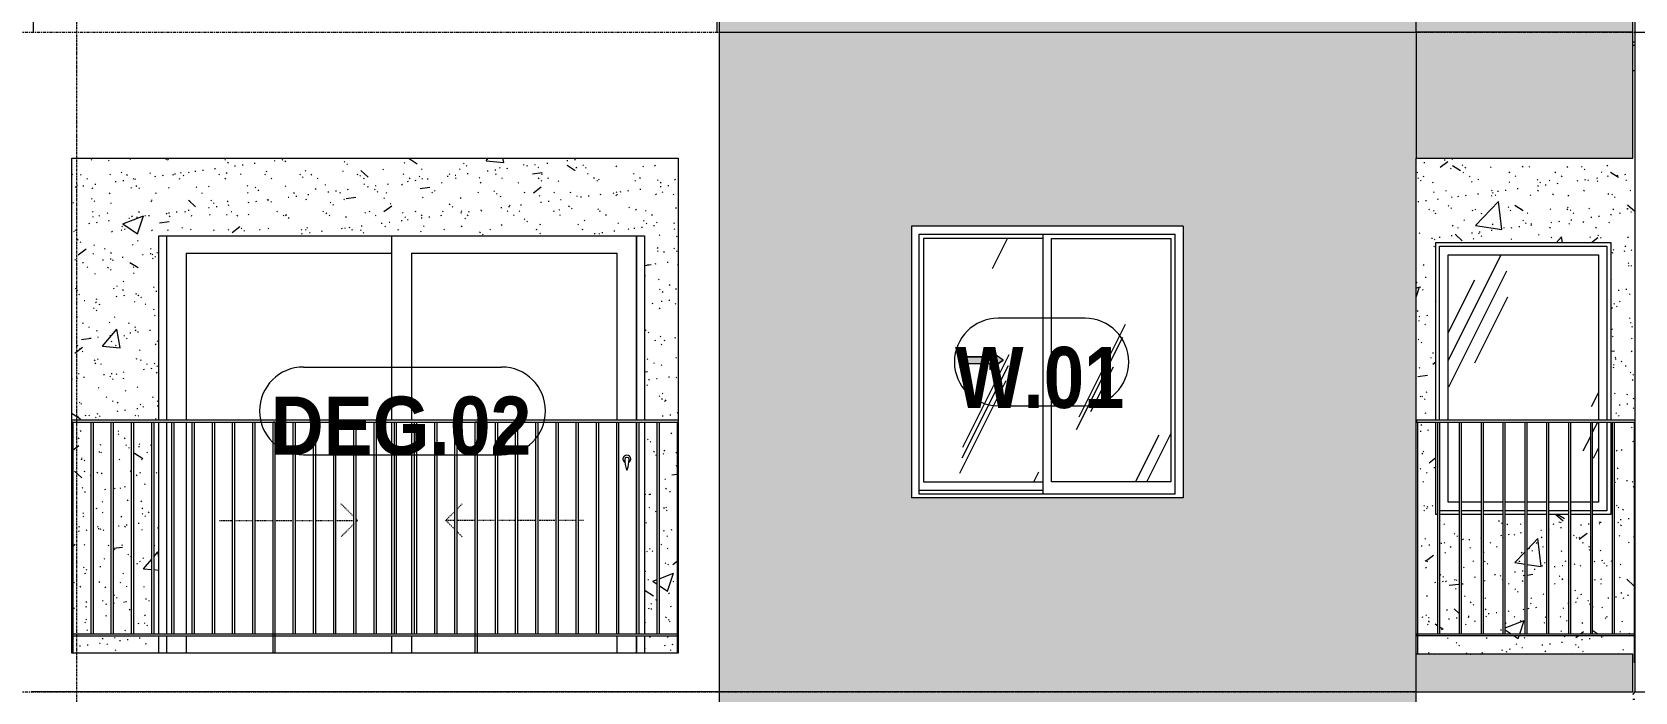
# Model space of a CAD drawing. Header units: millimetres. Extents: x 3451 to 201731, y -8641 to 35300.
# Drawn here: x 61507 to 69762, y 9000 to 12400 of the extents above; entities that cross this region are included whole.
import ezdxf

# ---------------------------------------------------------------- set-up
doc = ezdxf.new("R2010")
doc.units = ezdxf.units.MM
for name, pattern in [('1 NÉT CALL OUT', [6, 3, -3]), ('Centre', [31.75, 6.35, -4.7625, 15.875, -4.7625]), ('Dash', [6, 3, -3]), ('Grid Line', [22.225, 12.7, -3.175, 3.175, -3.175])]:
    doc.linetypes.add(name, pattern=pattern)
for name, color, linetype, lineweight in [('0-1', 7, 'Continuous', 5), ('A-DETL-GENF', 92, 'Continuous', 9), ('A-DETL-GENF-2', 92, '1 NÉT CALL OUT', 9), ('A-DOOR', 31, 'Continuous', 9), ('A-DOOR-FRAM', 31, 'Continuous', 9), ('A-DOOR-HDLN', 31, 'Dash', 18), ('A-DOOR-IDEN', 31, 'Continuous', 9), ('A-FLOR', 192, 'Continuous', 9), ('A-FLOR-HRAL', 11, 'Continuous', 9), ('A-FLOR-HRAL-1', 253, 'Continuous', 9), ('A-FLOR-LEVL-2', 51, 'Centre', 9), ('A-GLAZ', 151, 'Continuous', 9), ('A-GLAZ-1', 7, 'Continuous', 9), ('A-GLAZ-3', 7, '1 NÉT CALL OUT', 9), ('A-GLAZ-IDEN', 152, 'Continuous', 9), ('A-WALL', 113, 'Continuous', 9), ('A-WALL-PATT-2', 9, 'Continuous', 9), ('A-WALL-PATT-4', 111, 'Continuous', 9), ('I-WALL', 2, 'Continuous', 9), ('I-WALL-1', 7, 'Continuous', 9), ('S-GRID-1', 1, 'Grid Line', 9)]:
    doc.layers.add(name, color=color, linetype=linetype, lineweight=lineweight)
doc.styles.add('Arial_B_1', font='arialbd.ttf', dxfattribs={"width": 0.9, "height": 300})
doc.styles.add('Arial_B_2', font='arialbd.ttf', dxfattribs={"width": 0.85, "height": 315})
pattern_1 = [(50, (49422.4, 14125), (1093.104, -95.634), [114.3, -1257.3]), (355, (49422.4, 14125), (-211.46, 1146.34), [91.44, -1005.84]), (100.451, (49513.5, 14117), (881.656, 1050.7), [97.14, -1068.54]), (46.184, (49422.4, 14429.8), (1626.475, -252.26), [171.45, -1885.95]), (96.636, (49558, 14408.8), (1424.42, 1484.57), [145.71, -1602.81]), (351.184, (49422.4, 14429.8), (1424.43, 1484.55), [137.16, -1508.76]), (21, (49574.8, 14353.6), (909.686, -613.59), [114.3, -1257.3]), (326, (49574.8, 14353.6), (370.81, 1105.13), [91.44, -1005.84]), (71.451, (49650.6, 14302.5), (1280.503, 491.53), [97.14, -1068.54]), (37.5, (49422.43, 14125), (18.531, 507.33), [50.292, -943.356, 50.292, -970.788, -1009.65]), (37.5, (49422.43, 14125), (18.531, 507.33), [-2014.728, 50.292, -959.358]), (7.5, (49422.43, 14125), (400.918, 601.084), [50.292, -531.876, 50.292, -920.496, -384.81]), (7.5, (49422.43, 14125), (400.918, 601.084), [-1552.956, 50.292, -334.518]), (327.5, (49082.58, 14125), (813.545, -34.374), [50.292, -330.708, 50.292, -1138.428, -1577.34]), (327.5, (49082.58, 14125), (813.545, -34.374), [-1569.72, 50.292, -1527.048]), (317.5, (48930.2, 14125), (888.775, 152.56), [50.292, -445.008, 50.292, -739.14, -1120.14]), (317.5, (48930.2, 14125), (888.775, 152.56), [-1284.73, 50.29, -1069.85])]
pattern_2 = [(37.5, (49422.43, 14125), (-4.7995, 146.8239), [5.029, -110.795, 5.029, -124.511, -123.825]), (37.5, (49422.43, 14125), (-4.7995, 146.8239), [-245.364, 5.029, -118.796]), (7.5, (49422.43, 14125), (134.8574, 215.0472), [5.029, -57.455, 5.029, -99.365, -40.005]), (7.5, (49422.43, 14125), (134.8574, 215.0472), [-166.878, 5.029, -34.976]), (327.5, (49328.7, 14125), (237.29776, 0.4316), [5.029, -33.071, 5.029, -132.131, -179.07]), (327.5, (49328.7, 14125), (237.29776, 0.4316), [-175.26, 5.029, -174.041]), (317.5, (49328.7, 14125), (229.067, 66.8792), [5.029, -14.021, 5.029, -84.887, -102.87]), (317.5, (49328.7, 14125), (229.067, 66.8792), [-108.966, 5.029, -97.841])]
pattern_3 = [(63.435, (51212.7, 14229.33), (-0.001, 1524), [532.46, -2875.3]), (63.435, (49688.7, 14229.33), (-0.001, 1524), [532.46, -2875.3]), (63.435, (51942.24, 14523.8), (-0.001, 1524), [532.46, -2875.3]), (63.435, (50418.24, 14523.8), (-0.001, 1524), [532.46, -2875.3]), (63.435, (51831.8, 14419.83), (-0.001, 1524), [532.46, -2875.3]), (63.435, (50307.8, 14419.83), (-0.001, 1524), [532.46, -2875.3]), (63.435, (51719.26, 15015.1), (-0.001, 1524), [258.8, -3148.97]), (63.435, (50195.26, 15015.1), (-0.001, 1524), [258.8, -3148.97]), (63.435, (51645.65, 14922.95), (-0.001, 1524), [532.46, -2875.3]), (63.435, (50121.65, 14922.95), (-0.001, 1524), [532.46, -2875.3]), (63.435, (51658.64, 14989.1), (-0.001, 1524), [532.46, -2875.3]), (63.435, (50134.64, 14989.1), (-0.001, 1524), [532.46, -2875.3]), (63.435, (51043.8, 14698.94), (-0.001, 1524), [532.46, -2875.3]), (63.435, (49519.8, 14698.94), (-0.001, 1524), [532.46, -2875.3]), (63.435, (51056.8, 14776.9), (-0.001, 1524), [532.46, -2875.3]), (63.435, (49532.8, 14776.9), (-0.001, 1524), [532.46, -2875.3]), (63.435, (51060.3, 14833.1), (-0.001, 1524), [532.46, -2875.3]), (63.435, (49536.3, 14833.1), (-0.001, 1524), [532.46, -2875.3])]

# ---------------------------------------------------------------- blocks, each defined once
blk = doc.blocks.new('NCV_TKTC_TANG 3 - 4_rvt-1-TKCS_MẶT CẮT C')
at = {"layer": 'A-WALL-PATT-2'}
h = blk.add_hatch(dxfattribs=at)
h.set_pattern_fill('FP_4', color=256, style=0, pattern_type=2)
h.set_pattern_definition(pattern_1)
h.paths.add_polyline_path([(69761.9, 12350), (69761.9, 12550), (69759, 12550), (69759, 12690), (68644, 12690), (68644, 12594), (69751.9, 12594), (69751.9, 12350)])
h.paths.add_polyline_path([(69431.5, 12700), (69534, 12700), (69534, 13315), (69431.5, 13315), (69431.5, 12700.1)])
h.paths.add_polyline_path([(69084, 12700), (69084, 13315), (68981.5, 13315), (68981.5, 12700), (69024.5, 12700)])
h.paths.add_polyline_path([(69421.5, 12700), (69421.5, 13315), (69319, 13315), (69319, 12700)])
h.paths.add_polyline_path([(68971.5, 12700), (68971.5, 13315), (68869, 13315), (68869, 12700)])
h.paths.add_polyline_path([(69309, 12700), (69309, 13315), (69206.5, 13315), (69206.5, 12700)])
h.paths.add_polyline_path([(69758, 12700), (69759, 12700), (69759, 13790), (69656.5, 13790), (69656.5, 12700)])
h.paths.add_polyline_path([(69544, 12700), (69646.5, 12700), (69646.5, 13790), (69637, 13790), (69637, 13315), (69544, 13315), (69544, 12945.8)])
h.paths.add_polyline_path([(69196.5, 12700), (69196.5, 13315), (69094, 13315), (69094, 12700)])
h.paths.add_polyline_path([(68859, 12700), (68859, 13315), (68756.5, 13315), (68756.5, 12700)])
h.paths.add_polyline_path([(68746.5, 12700), (68746.5, 13315), (68737, 13315), (68737, 13790), (68644, 13790), (68644, 12700)])
h.paths.add_polyline_path([(68634.9, 13790), (68639, 13790), (68639, 13800), (68737, 13800), (68737, 14715), (69637, 14715), (69637, 13800), (69761.9, 13800), (69761.9, 15600), (69751.9, 15600), (69751.9, 15150), (68634.9, 15150), (68634.9, 14800)])
h = blk.add_hatch(dxfattribs=at)
h.set_pattern_fill('FP_5', color=256, style=0, pattern_type=2)
h.set_pattern_definition(pattern_2)
h.paths.add_polyline_path([(69761.9, 12350), (69761.9, 12550), (69759, 12550), (69759, 12690), (68644, 12690), (68644, 12594), (69751.9, 12594), (69751.9, 12350)])
h.paths.add_polyline_path([(69431.5, 12700), (69534, 12700), (69534, 13315), (69431.5, 13315), (69431.5, 12700.1)])
h.paths.add_polyline_path([(69084, 12700), (69084, 13315), (68981.5, 13315), (68981.5, 12700), (69024.5, 12700)])
h.paths.add_polyline_path([(69421.5, 12700), (69421.5, 13315), (69319, 13315), (69319, 12700)])
h.paths.add_polyline_path([(68971.5, 12700), (68971.5, 13315), (68869, 13315), (68869, 12700)])
h.paths.add_polyline_path([(69309, 12700), (69309, 13315), (69206.5, 13315), (69206.5, 12700)])
h.paths.add_polyline_path([(69758, 12700), (69759, 12700), (69759, 13790), (69656.5, 13790), (69656.5, 12700)])
h.paths.add_polyline_path([(69544, 12700), (69646.5, 12700), (69646.5, 13790), (69637, 13790), (69637, 13315), (69544, 13315), (69544, 12945.8)])
h.paths.add_polyline_path([(69196.5, 12700), (69196.5, 13315), (69094, 13315), (69094, 12700)])
h.paths.add_polyline_path([(68859, 12700), (68859, 13315), (68756.5, 13315), (68756.5, 12700)])
h.paths.add_polyline_path([(68746.5, 12700), (68746.5, 13315), (68737, 13315), (68737, 13790), (68644, 13790), (68644, 12700)])
h.paths.add_polyline_path([(68634.9, 13790), (68639, 13790), (68639, 13800), (68737, 13800), (68737, 14715), (69637, 14715), (69637, 13800), (69761.9, 13800), (69761.9, 15600), (69751.9, 15600), (69751.9, 15150), (68634.9, 15150), (68634.9, 14800)])
at = {"layer": 'I-WALL-1'}
blk.add_line((69751.9, 12350), (69761.9, 12350), dxfattribs=at)
blk = doc.blocks.new('M_Fixed - 900 x 1400-V196-TKCS_MẶT CẮT C')
at = {"layer": 'A-GLAZ'}
h = blk.add_hatch(dxfattribs=at)
h.set_pattern_fill('FP_18', color=256, style=0, pattern_type=2)
h.set_pattern_definition([(63.435, (49613, 14220.2), (-766.75, 2300.24), [952.5, -571.5, 952.5, -571.5, -1211.71]), (63.435, (49613, 14220.2), (-766.75, 2300.24), [-3048, 381, -830.7]), (63.435, (49565.3, 14267.9), (-766.75, 2300.24), [762, -952.5, 571.5, -571.5, -1402.21]), (63.435, (49565.3, 14267.9), (-766.75, 2300.24), [-2857.5, 666.75, -735.46]), (63.435, (49565.3, 14410.8), (-766.75, 2300.24), [571.5, -1143, 381, -571.5, -1592.71]), (63.435, (49565.3, 14410.8), (-766.75, 2300.24), [-2667, 857.25, -735.46]), (63.435, (49708.2, 14267.9), (-766.75, 2300.24), [571.5, -1143, 476.25, -2068.96]), (63.435, (49851, 14410.8), (-766.75, 2300.24), [285.75, -1428.75, 190.5, -2354.71]), (63.435, (49613, 14648.9), (-766.75, 2300.24), [190.5, -1428.75, 190.5, -762, -1687.96]), (63.435, (49613, 14648.9), (-766.75, 2300.24), [-2571.75, 476.25, -1211.7]), (63.435, (50470.2, 14506), (-766.75, 2300.24), [952.5, -1428.75, 1143, -754.51]), (63.435, (50470.2, 14363.1), (-766.75, 2300.24), [1333.5, -952.5, 1428.75, -564.01]), (63.435, (50565.4, 14410.8), (-766.75, 2300.24), [1524, -762, 1143, -830.71]), (63.435, (50708.3, 14553.6), (-766.75, 2300.24), [952.5, -1333.5, 762, -1211.71]), (63.435, (50565.4, 14839.4), (-766.75, 2300.24), [476.25, -1905, 571.5, -1306.96]), (63.435, (50851.2, 14696.5), (-766.75, 2300.24), [381, -1905, 381, -1592.71])])
h.paths.add_polyline_path([(69024.5, 9978), (69084, 9978), (69084, 10390), (68981.5, 10390), (68981.5, 9978)])
h.paths.add_polyline_path([(68869, 9978), (68971.5, 9978), (68971.5, 10390), (68869, 10390), (68869, 10047)])
h.paths.add_polyline_path([(68800, 9978), (68859, 9978), (68859, 10390), (68800, 10390)])
h.paths.add_polyline_path([(69574, 9978), (69574, 10390), (69544, 10390), (69544, 9978)])
h.paths.add_polyline_path([(69534, 9978), (69534, 10390), (69431.5, 10390), (69431.5, 9978)])
h.paths.add_polyline_path([(69094, 9978), (69196.5, 9978), (69196.5, 10390), (69094, 10390)])
h.paths.add_polyline_path([(69421.5, 9978), (69421.5, 10390), (69319, 10390), (69319, 9978)])
h.paths.add_polyline_path([(69206.5, 9978), (69309, 9978), (69309, 10390), (69206.5, 10390), (69206.5, 10345.5)])
h.paths.add_polyline_path([(68800, 10400), (69574, 10400), (69574, 11252), (68800, 11252), (68800, 10547.8)])
at = {"layer": 'A-GLAZ-1'}
for p, q in [((68756, 11296), (69618, 11296)), ((68756, 10400), (68756, 11296)), ((68800, 11252), (69574, 11252)), ((68800, 10400), (68800, 11252)), ((69574, 11252), (69574, 10400)), ((69618, 11296), (69618, 10400)), ((68800, 9978), (68800, 10390)), ((69574, 10390), (69574, 9978)), ((69618, 10390), (69618, 9934)), ((68859, 9934), (68756.5, 9934)), ((68859, 9978), (68800, 9978)), ((68971.5, 9978), (68869, 9978)), ((68971.5, 9934), (68869, 9934)), ((69084, 9978), (68981.5, 9978)), ((69084, 9934), (68981.5, 9934)), ((69196.5, 9978), (69094, 9978)), ((69196.5, 9934), (69094, 9934)), ((69309, 9978), (69206.5, 9978)), ((69309, 9934), (69206.5, 9934)), ((69421.5, 9978), (69319, 9978)), ((69421.5, 9934), (69319, 9934)), ((69534, 9978), (69431.5, 9978)), ((69534, 9934), (69431.5, 9934)), ((69574, 9978), (69544, 9978)), ((69618, 9934), (69544, 9934))]:
    blk.add_line(p, q, dxfattribs=at)
blk = doc.blocks.new('Railing - 10mm-901206-TKCS_MẶT CẮT C')
at = {"layer": 'A-FLOR-HRAL-1'}
for p, q in [((68746.5, 5900), (68746.5, 6990)), ((68756.5, 5900), (68756.5, 6990))]:
    blk.add_line(p, q, dxfattribs=at)
blk = doc.blocks.new('Railing - 50 x 10mm-901205-TKCS_MẶT CẮT C')
at = {"layer": 'A-FLOR-HRAL-1'}
for p in [(68634.9, 6990), (68644, 5794)]:
    blk.add_line(p, (68644, 6990), dxfattribs=at)
blk = doc.blocks.new('Railing - 50 x 10mm-V11-TKCS_MẶT CẮT C')
at = {"layer": 'A-FLOR-HRAL-1'}
for p, q in [((69759, 6990), (69761.9, 6990)), ((69759, 5750), (69759, 6990)), ((69761.9, 5750), (69759, 5750))]:
    blk.add_line(p, q, dxfattribs=at)
blk = doc.blocks.new('Railing - Railing-V155-TKCS_MẶT CẮT C')
at = {"layer": 'A-FLOR-HRAL-1'}
for p, q in [((68639, 12690), (68639, 12700)), ((68639, 12700), (69761.9, 12700)), ((69761.9, 12690), (68639, 12690))]:
    blk.add_line(p, q, dxfattribs=at)
for name, p in [('Railing - 50 x 10mm-901205-TKCS_MẶT CẮT C', (0, 6800)), ('Railing - 10mm-901206-TKCS_MẶT CẮT C', (0, 6800)), ('Railing - 10mm-901206-TKCS_MẶT CẮT C', (112.5, 6800)), ('Railing - 10mm-901206-TKCS_MẶT CẮT C', (225, 6800)), ('Railing - 10mm-901206-TKCS_MẶT CẮT C', (337.5, 6800)), ('Railing - 10mm-901206-TKCS_MẶT CẮT C', (450, 6800)), ('Railing - 10mm-901206-TKCS_MẶT CẮT C', (562.5, 6800)), ('Railing - 10mm-901206-TKCS_MẶT CẮT C', (675, 6800)), ('Railing - 10mm-901206-TKCS_MẶT CẮT C', (787.5, 6800)), ('Railing - 10mm-901206-TKCS_MẶT CẮT C', (900, 6800)), ('Railing - 50 x 10mm-V11-TKCS_MẶT CẮT C', (0, 6800))]:
    blk.add_blockref(name, p)
blk = doc.blocks.new('Top Rail Type - Top Rail_Internal_-883274-TKCS_MẶT CẮT C')
at = {"layer": 'A-FLOR-HRAL-1'}
for p, q in [((68639, 6990), (68639, 7000)), ((69761.9, 7000), (68639, 7000)), ((68639, 6990), (69761.9, 6990))]:
    blk.add_line(p, q, dxfattribs=at)
blk = doc.blocks.new('NCV_TKTC_TANG 3 - 4_rvt-2-TKCS_MẶT CẮT C')
at = {"layer": 'A-WALL-PATT-2'}
h = blk.add_hatch(dxfattribs=at)
h.set_pattern_fill('FP_4', color=256, style=0, pattern_type=2)
h.set_pattern_definition(pattern_1)
h.paths.add_polyline_path([(69761.9, 8950), (69761.9, 9150), (69759, 9150), (69759, 9290), (68644, 9290), (68644, 9194), (69751.9, 9194), (69751.9, 8950)])
h.paths.add_polyline_path([(69421.5, 9300), (69421.5, 9915), (69319, 9915), (69319, 9300)])
h.paths.add_polyline_path([(69431.5, 9300), (69534, 9300), (69534, 9915), (69431.5, 9915), (69431.5, 9300.1)])
h.paths.add_polyline_path([(69084, 9300), (69084, 9915), (68981.5, 9915), (68981.5, 9300), (69024.5, 9300)])
h.paths.add_polyline_path([(69309, 9300), (69309, 9915), (69206.5, 9915), (69206.5, 9300)])
h.paths.add_polyline_path([(68644, 9300), (68746.5, 9300), (68746.5, 9915), (68737, 9915), (68737, 10390), (68644, 10390), (68644, 9731.9)])
h.paths.add_polyline_path([(68756.5, 9300), (68859, 9300), (68859, 9915), (68756.5, 9915), (68756.5, 9897.7)])
h.paths.add_polyline_path([(69759, 9300), (69759, 10390), (69656.5, 10390), (69656.5, 9300), (69758, 9300)])
h.paths.add_polyline_path([(68971.5, 9300), (68971.5, 9915), (68869, 9915), (68869, 9300)])
h.paths.add_polyline_path([(69646.5, 9300), (69646.5, 10390), (69637, 10390), (69637, 9915), (69544, 9915), (69544, 9300)])
h.paths.add_polyline_path([(69196.5, 9300), (69196.5, 9915), (69094, 9915), (69094, 9300)])
h.paths.add_polyline_path([(68639, 10390), (68639, 10400), (68737, 10400), (68737, 11315), (69637, 11315), (69637, 10400), (69761.9, 10400), (69761.9, 12200), (69751.9, 12200), (69751.9, 11750), (68634.9, 11750), (68634.9, 10390)])
h = blk.add_hatch(dxfattribs=at)
h.set_pattern_fill('FP_5', color=256, style=0, pattern_type=2)
h.set_pattern_definition(pattern_2)
h.paths.add_polyline_path([(69761.9, 8950), (69761.9, 9150), (69759, 9150), (69759, 9290), (68644, 9290), (68644, 9194), (69751.9, 9194), (69751.9, 8950)])
h.paths.add_polyline_path([(69421.5, 9300), (69421.5, 9915), (69319, 9915), (69319, 9300)])
h.paths.add_polyline_path([(69431.5, 9300), (69534, 9300), (69534, 9915), (69431.5, 9915), (69431.5, 9300.1)])
h.paths.add_polyline_path([(69084, 9300), (69084, 9915), (68981.5, 9915), (68981.5, 9300), (69024.5, 9300)])
h.paths.add_polyline_path([(69309, 9300), (69309, 9915), (69206.5, 9915), (69206.5, 9300)])
h.paths.add_polyline_path([(68644, 9300), (68746.5, 9300), (68746.5, 9915), (68737, 9915), (68737, 10390), (68644, 10390), (68644, 9731.9)])
h.paths.add_polyline_path([(68756.5, 9300), (68859, 9300), (68859, 9915), (68756.5, 9915), (68756.5, 9897.7)])
h.paths.add_polyline_path([(69759, 9300), (69759, 10390), (69656.5, 10390), (69656.5, 9300), (69758, 9300)])
h.paths.add_polyline_path([(68971.5, 9300), (68971.5, 9915), (68869, 9915), (68869, 9300)])
h.paths.add_polyline_path([(69646.5, 9300), (69646.5, 10390), (69637, 10390), (69637, 9915), (69544, 9915), (69544, 9300)])
h.paths.add_polyline_path([(69196.5, 9300), (69196.5, 9915), (69094, 9915), (69094, 9300)])
h.paths.add_polyline_path([(68639, 10390), (68639, 10400), (68737, 10400), (68737, 11315), (69637, 11315), (69637, 10400), (69761.9, 10400), (69761.9, 12200), (69751.9, 12200), (69751.9, 11750), (68634.9, 11750), (68634.9, 10390)])
h = blk.add_hatch(dxfattribs=at)
h.set_pattern_fill('FP_4', color=256, style=0, pattern_type=2)
h.set_pattern_definition(pattern_1)
h.paths.add_polyline_path([(61741.2, 9200), (62160.3, 9200), (62160.3, 9290), (61716.9, 9290), (61716.9, 9200)])
h.paths.add_polyline_path([(64660.3, 9200), (64830.3, 9200), (64830.3, 9290), (64660.3, 9290)])
h.paths.add_polyline_path([(61950.6, 9300), (62019.3, 9300), (62019.3, 10390), (61925.2, 10390), (61925.2, 9300)])
h.paths.add_polyline_path([(62029.3, 9300), (62123.4, 9300), (62123.4, 10390), (62029.3, 10390), (62029.3, 9348.8)])
h.paths.add_polyline_path([(61716.9, 9300), (61811, 9300), (61811, 10390), (61716.9, 10390), (61716.9, 9348.8)])
h.paths.add_polyline_path([(61915.2, 9300), (61915.2, 10390), (61821, 10390), (61821, 9300)])
h.paths.add_polyline_path([(64830.3, 9300), (64830.3, 10390), (64736.2, 10390), (64736.2, 9300), (64817.7, 9300)])
h.paths.add_polyline_path([(62160.3, 9300), (62160.3, 10390), (62133.4, 10390), (62133.4, 9300)])
h.paths.add_polyline_path([(64726.2, 9300), (64726.2, 10390), (64660.3, 10390), (64660.3, 9300)])
h.paths.add_polyline_path([(64835.3, 10400), (64835.3, 11750), (61711.9, 11750), (61711.9, 10400), (62160.3, 10400), (62160.3, 11350), (64660.3, 11350), (64660.3, 10400), (64733.3, 10400)])
h = blk.add_hatch(dxfattribs=at)
h.set_pattern_fill('FP_5', color=256, style=0, pattern_type=2)
h.set_pattern_definition(pattern_2)
h.paths.add_polyline_path([(61741.2, 9200), (62160.3, 9200), (62160.3, 9290), (61716.9, 9290), (61716.9, 9200)])
h.paths.add_polyline_path([(64660.3, 9200), (64830.3, 9200), (64830.3, 9290), (64660.3, 9290)])
h.paths.add_polyline_path([(61950.6, 9300), (62019.3, 9300), (62019.3, 10390), (61925.2, 10390), (61925.2, 9300)])
h.paths.add_polyline_path([(62029.3, 9300), (62123.4, 9300), (62123.4, 10390), (62029.3, 10390), (62029.3, 9348.8)])
h.paths.add_polyline_path([(61716.9, 9300), (61811, 9300), (61811, 10390), (61716.9, 10390), (61716.9, 9348.8)])
h.paths.add_polyline_path([(61915.2, 9300), (61915.2, 10390), (61821, 10390), (61821, 9300)])
h.paths.add_polyline_path([(64830.3, 9300), (64830.3, 10390), (64736.2, 10390), (64736.2, 9300), (64817.7, 9300)])
h.paths.add_polyline_path([(62160.3, 9300), (62160.3, 10390), (62133.4, 10390), (62133.4, 9300)])
h.paths.add_polyline_path([(64726.2, 9300), (64726.2, 10390), (64660.3, 10390), (64660.3, 9300)])
h.paths.add_polyline_path([(64835.3, 10400), (64835.3, 11750), (61711.9, 11750), (61711.9, 10400), (62160.3, 10400), (62160.3, 11350), (64660.3, 11350), (64660.3, 10400), (64733.3, 10400)])
at = {"layer": 'I-WALL-1'}
for p, q in [((69761.9, 12200), (69751.9, 12200)), ((62160.3, 10400), (62160.3, 11350)), ((62160.3, 11350), (64660.3, 11350)), ((64660.3, 11350), (64660.3, 10400)), ((68737, 10400), (68737, 11315)), ((68737, 11315), (69637, 11315)), ((69637, 11315), (69637, 10400)), ((62160.3, 9300), (62160.3, 10390)), ((64660.3, 10390), (64660.3, 9300)), ((68737, 9915), (68737, 10390)), ((69637, 10390), (69637, 9915)), ((68746.5, 9915), (68737, 9915)), ((68859, 9915), (68756.5, 9915)), ((68971.5, 9915), (68869, 9915)), ((69084, 9915), (68981.5, 9915)), ((69196.5, 9915), (69094, 9915)), ((69309, 9915), (69206.5, 9915)), ((69421.5, 9915), (69319, 9915)), ((69534, 9915), (69431.5, 9915)), ((69637, 9915), (69544, 9915)), ((62160.3, 9200), (62160.3, 9290)), ((64660.3, 9290), (64660.3, 9200))]:
    blk.add_line(p, q, dxfattribs=at)
at = {"layer": 'A-FLOR-HRAL'}
for name, p in [('Railing - Railing-V155-TKCS_MẶT CẮT C', (0, -3400)), ('Top Rail Type - Top Rail_Internal_-883274-TKCS_MẶT CẮT C', (0, 3400))]:
    blk.add_blockref(name, p, dxfattribs=at)
at = {"layer": 'A-GLAZ'}
blk.add_blockref('M_Fixed - 900 x 1400-V196-TKCS_MẶT CẮT C', (0, 0), dxfattribs=at)
blk = doc.blocks.new('1_FAMILY RVT - W01-WxH 1400x1400xmm-V4-TKCS_MẶT CẮT C')
at = {"layer": 'A-DETL-GENF-2'}
blk.add_hatch(color=256, dxfattribs=at).paths.add_polyline_path([(66439.8, 10662.1), (66507.5, 10709.5), (66439.8, 10757), (66439.8, 10726.5), (66304.3, 10726.5), (66304.3, 10692.6), (66439.8, 10692.6)])
at = {"layer": 'A-GLAZ'}
h = blk.add_hatch(dxfattribs=at)
h.set_pattern_fill('FP_2', color=256, style=0, pattern_type=2)
h.set_pattern_definition(pattern_3)
h.paths.add_polyline_path([(66713.1, 10082.6), (66713.1, 11336.5), (66098.8, 11336.5), (66098.8, 10082.6), (66452.2, 10082.6)])
h.paths.add_polyline_path([(66439.8, 10662.1), (66439.8, 10692.6), (66304.3, 10692.6), (66304.3, 10726.5), (66439.8, 10726.5), (66439.8, 10757), (66507.5, 10709.5), (66452.2, 10670.7)])
h = blk.add_hatch(dxfattribs=at)
h.set_pattern_fill('FP_2', color=256, style=0, pattern_type=2)
h.set_pattern_definition(pattern_3)
h.paths.add_polyline_path([(66757.5, 10082.6), (67371.8, 10082.6), (67371.8, 11336.5), (66757.5, 11336.5), (66757.5, 10547.8)])
at = {"layer": 'A-DETL-GENF'}
for p, q in [((66439.8, 10757), (66439.8, 10726.5)), ((66507.5, 10709.5), (66439.8, 10757)), ((66507.5, 10709.5), (66439.8, 10757)), ((66439.8, 10757), (66439.8, 10726.5)), ((66304.3, 10726.5), (66304.3, 10692.6)), ((66304.3, 10726.5), (66439.8, 10726.5)), ((66439.8, 10726.5), (66304.3, 10726.5)), ((66304.3, 10726.5), (66304.3, 10692.6)), ((66304.3, 10692.6), (66439.8, 10692.6)), ((66304.3, 10692.6), (66439.8, 10692.6)), ((66507.5, 10709.5), (66439.8, 10662.1)), ((66439.8, 10662.1), (66507.5, 10709.5)), ((66439.8, 10692.6), (66439.8, 10662.1)), ((66439.8, 10692.6), (66439.8, 10662.1))]:
    blk.add_line(p, q, dxfattribs=at)
at = {"layer": 'A-GLAZ'}
for p, q in [((67435.3, 11400), (66035.3, 11400)), ((66035.3, 11400), (66035.3, 10000)), ((67435.3, 11400), (67435.3, 10000)), ((66076.2, 11359.1), (67394.4, 11359.1)), ((66076.2, 10019), (66076.2, 11359.1)), ((66098.8, 11336.5), (66098.8, 10082.6)), ((66713.1, 11336.5), (66098.8, 11336.5)), ((66713.1, 11359.1), (66713.1, 10019)), ((66757.5, 10082.6), (66757.5, 11336.5)), ((66757.5, 11336.5), (67371.8, 11336.5)), ((67371.8, 11336.5), (67371.8, 10082.6)), ((67394.4, 10019), (67394.4, 11359.1)), ((66098.8, 10082.6), (66713.1, 10082.6)), ((67371.8, 10082.6), (66757.5, 10082.6)), ((67435.3, 10000), (66035.3, 10000)), ((66713.1, 10038.1), (66076.2, 10038.1)), ((66713.1, 10038.1), (66076.2, 10038.1)), ((67394.4, 10019), (66076.2, 10019))]:
    blk.add_line(p, q, dxfattribs=at)
blk = doc.blocks.new('DEG_02-DEG_03 - DEG_02-2500x2400mm-CỬA ĐI 02 CÁNH TRƯỢT-625766-TKCS_MẶT CẮT C')
at = {"layer": 'A-DOOR'}
for p, q in [((55160.3, 10400), (55160.3, 11350)), ((56420.3, 11350), (56420.3, 10400)), ((54100.3, 11260), (54100.3, 10400)), ((54100.3, 11260), (55160.3, 11260)), ((55260.3, 11260), (55260.3, 10400)), ((55260.3, 11260), (56320.3, 11260)), ((56320.3, 10400), (56320.3, 11260)), ((54100.3, 10390), (54100.3, 9300)), ((55160.3, 9300), (55160.3, 10390)), ((55260.3, 10390), (55260.3, 9300)), ((56420.3, 10390), (56420.3, 9300)), ((54100.3, 9290), (54100.3, 9200)), ((55160.3, 9200), (55160.3, 9290)), ((55260.3, 9290), (55260.3, 9200)), ((56320.3, 9200), (56320.3, 9290)), ((56420.3, 9290), (56420.3, 9200))]:
    blk.add_line(p, q, dxfattribs=at)
at = {"layer": 'A-DOOR', "flags": 128}
blk.add_lwpolyline([(56371.8, 10208.7), (56371.8, 10208.7), (56371.8, 10208.7), (56371.8, 10208.7), (56371.8, 10208.7), (56371.8, 10208.7), (56371.8, 10208.7), (56371.7, 10208.7), (56371.7, 10208.7), (56371.7, 10208.7), (56371.7, 10208.7), (56371.6, 10208.7), (56371.6, 10208.7), (56371.6, 10208.7), (56371.5, 10208.7), (56371.5, 10208.7), (56371.5, 10208.7), (56371.4, 10208.7), (56371.4, 10208.7), (56371.4, 10208.7), (56371.3, 10208.7), (56371.3, 10208.7), (56371.2, 10208.7), (56371.2, 10208.7), (56371.1, 10208.7), (56371.1, 10208.7), (56371, 10208.7), (56371, 10208.7), (56370.9, 10208.7), (56370.9, 10208.7), (56370.8, 10208.7), (56370.7, 10208.7), (56370.7, 10208.7), (56370.6, 10208.7), (56370.6, 10208.7), (56370.5, 10208.7), (56370.4, 10208.7), (56370.4, 10208.7), (56370.3, 10208.7), (56370.3, 10208.7), (56370.2, 10208.7), (56370.1, 10208.7), (56370.1, 10208.7), (56370, 10208.7), (56370, 10208.7), (56369.9, 10208.7), (56369.9, 10208.7), (56369.8, 10208.7), (56369.7, 10208.7), (56369.7, 10208.7), (56369.6, 10208.7), (56369.6, 10208.7), (56369.5, 10208.7), (56369.5, 10208.7), (56369.4, 10208.7), (56369.4, 10208.7), (56369.3, 10208.7), (56369.3, 10208.7), (56369.2, 10208.7), (56369.2, 10208.7), (56369.2, 10208.7), (56369.1, 10208.7), (56369.1, 10208.7), (56369.1, 10208.7), (56369, 10208.7), (56369, 10208.7), (56369, 10208.7), (56368.9, 10208.7), (56368.9, 10208.7), (56368.9, 10208.7), (56368.9, 10208.7), (56368.9, 10208.7), (56368.8, 10208.7), (56368.8, 10208.7), (56368.8, 10208.7), (56368.8, 10208.7), (56368.8, 10208.7)], dxfattribs=at)
at = {"layer": 'A-DOOR'}
for centre, radius, start, end in [((56370.3, 10200), 20, 0, 180), ((56370.3, 10200), 20, 180, 240), ((56368.8, 10199.2), 9.45, 90, 180), ((56524.1, 10199.2), 164.8, 180, 199.13397), ((56371.8, 10199.2), 9.45, 0, 90), ((56216.5, 10199.2), 164.8, 340.86603, 0), ((56370.3, 10200), 20, 300, 0), ((56370.7, 10146), 2.34, 199.13397, 261.03098), ((56369.9, 10146), 2.34, 278.96902, 340.86603)]:
    blk.add_arc(centre, radius, start, end, dxfattribs=at)
at = {"layer": 'A-DOOR-FRAM'}
for p, q in [((54000.3, 10400), (54000.3, 11350)), ((56420.3, 10400), (56420.3, 11350)), ((54000.3, 9300), (54000.3, 10390)), ((56420.3, 9300), (56420.3, 10390)), ((54000.3, 9200), (54000.3, 9290)), ((56420.3, 9200), (56420.3, 9290))]:
    blk.add_line(p, q, dxfattribs=at)
at = {"layer": 'A-DOOR-HDLN'}
for p, q in [((54964.5, 9902.8), (54898.2, 9969.1)), ((55437.6, 9884.2), (55485.1, 9931.7)), ((55495.1, 9941.7), (55522.4, 9969.1)), ((54273.1, 9884.2), (54339.8, 9884.2)), ((54349.8, 9884.2), (54443.9, 9884.2)), ((54453.9, 9884.2), (54548.1, 9884.2)), ((54558.1, 9884.2), (54652.2, 9884.2)), ((54662.2, 9884.2), (54756.3, 9884.2)), ((54766.3, 9884.2), (54860.4, 9884.2)), ((54870.4, 9884.2), (54964.5, 9884.2)), ((54964.5, 9865.7), (54898.2, 9799.4)), ((54983.1, 9884.2), (54974.5, 9892.8)), ((54983.1, 9884.2), (54974.5, 9875.7)), ((54974.5, 9884.2), (54983.1, 9884.2)), ((55437.6, 9884.2), (55485.1, 9836.7)), ((55485.1, 9884.2), (55437.6, 9884.2)), ((55589.2, 9884.2), (55495.1, 9884.2)), ((55495.1, 9826.7), (55522.4, 9799.4)), ((55693.3, 9884.2), (55599.2, 9884.2)), ((55797.4, 9884.2), (55703.3, 9884.2)), ((55901.5, 9884.2), (55807.4, 9884.2)), ((56005.6, 9884.2), (55911.5, 9884.2)), ((56109.7, 9884.2), (56015.6, 9884.2)), ((56147.6, 9884.2), (56119.7, 9884.2))]:
    blk.add_line(p, q, dxfattribs=at)
blk = doc.blocks.new('Railing - 10mm-1251313-TKCS_MẶT CẮT C')
at = {"layer": 'A-FLOR-HRAL'}
for p, q in [((61811, 5900), (61811, 6990)), ((61821, 6990), (61821, 5900))]:
    blk.add_line(p, q, dxfattribs=at)
blk = doc.blocks.new('Railing - 50 x 10mm-1251315-TKCS_MẶT CẮT C')
at = {"layer": 'A-FLOR-HRAL'}
for p, q in [((62758.1, 6990), (62748.1, 6990)), ((62748.1, 5800), (62748.1, 6990)), ((62758.1, 6990), (62758.1, 5800))]:
    blk.add_line(p, q, dxfattribs=at)
blk = doc.blocks.new('Railing - 50 x 10mm-1251311-TKCS_MẶT CẮT C')
at = {"layer": 'A-FLOR-HRAL'}
for q in [(61711.9, 6990), (61716.9, 5800)]:
    blk.add_line((61716.9, 6990), q, dxfattribs=at)
blk = doc.blocks.new('Railing - 50 x 10mm-V39-TKCS_MẶT CẮT C')
at = {"layer": 'A-FLOR-HRAL'}
for p in [(64835.3, 6990), (64830.3, 5799.7)]:
    blk.add_line(p, (64830.3, 6990), dxfattribs=at)
blk = doc.blocks.new('Railing - Railing-2750146-TKCS_MẶT CẮT C')
at = {"layer": 'A-FLOR-HRAL'}
for p, q in [((61711.9, 9300), (64835.3, 9300)), ((61711.9, 9290), (64835.3, 9290))]:
    blk.add_line(p, q, dxfattribs=at)
for name, p in [('Railing - 50 x 10mm-1251311-TKCS_MẶT CẮT C', (0, 3400)), ('Railing - 10mm-1251313-TKCS_MẶT CẮT C', (0, 3400)), ('Railing - 10mm-1251313-TKCS_MẶT CẮT C', (104.1, 3400)), ('Railing - 10mm-1251313-TKCS_MẶT CẮT C', (208.2, 3400)), ('Railing - 10mm-1251313-TKCS_MẶT CẮT C', (312.3, 3400)), ('Railing - 10mm-1251313-TKCS_MẶT CẮT C', (416.4, 3400)), ('Railing - 10mm-1251313-TKCS_MẶT CẮT C', (520.6, 3400)), ('Railing - 10mm-1251313-TKCS_MẶT CẮT C', (624.7, 3400)), ('Railing - 10mm-1251313-TKCS_MẶT CẮT C', (728.8, 3400)), ('Railing - 10mm-1251313-TKCS_MẶT CẮT C', (832.9, 3400)), ('Railing - 50 x 10mm-1251315-TKCS_MẶT CẮT C', (0, 3400)), ('Railing - 10mm-1251313-TKCS_MẶT CẮT C', (1041.1, 3400)), ('Railing - 10mm-1251313-TKCS_MẶT CẮT C', (1145.2, 3400)), ('Railing - 10mm-1251313-TKCS_MẶT CẮT C', (1249.3, 3400)), ('Railing - 10mm-1251313-TKCS_MẶT CẮT C', (1353.5, 3400)), ('Railing - 10mm-1251313-TKCS_MẶT CẮT C', (1457.6, 3400)), ('Railing - 10mm-1251313-TKCS_MẶT CẮT C', (1561.7, 3400)), ('Railing - 10mm-1251313-TKCS_MẶT CẮT C', (1665.8, 3400)), ('Railing - 10mm-1251313-TKCS_MẶT CẮT C', (1769.9, 3400)), ('Railing - 10mm-1251313-TKCS_MẶT CẮT C', (1874, 3400)), ('Railing - 50 x 10mm-1251315-TKCS_MẶT CẮT C', (1041.1, 3400)), ('Railing - 10mm-1251313-TKCS_MẶT CẮT C', (2082.2, 3400)), ('Railing - 10mm-1251313-TKCS_MẶT CẮT C', (2186.4, 3400)), ('Railing - 10mm-1251313-TKCS_MẶT CẮT C', (2290.5, 3400)), ('Railing - 10mm-1251313-TKCS_MẶT CẮT C', (2394.6, 3400)), ('Railing - 10mm-1251313-TKCS_MẶT CẮT C', (2498.7, 3400)), ('Railing - 10mm-1251313-TKCS_MẶT CẮT C', (2602.8, 3400)), ('Railing - 10mm-1251313-TKCS_MẶT CẮT C', (2706.9, 3400)), ('Railing - 10mm-1251313-TKCS_MẶT CẮT C', (2811, 3400)), ('Railing - 10mm-1251313-TKCS_MẶT CẮT C', (2915.1, 3400)), ('Railing - 50 x 10mm-V39-TKCS_MẶT CẮT C', (0, 3400))]:
    blk.add_blockref(name, p)
blk = doc.blocks.new('Top Rail Type - Top Rail_Internal_-2750147-TKCS_MẶT CẮT C')
at = {"layer": 'A-FLOR-HRAL'}
for p, q in [((64835.3, 10400), (61711.9, 10400)), ((61711.9, 10390), (64835.3, 10390))]:
    blk.add_line(p, q, dxfattribs=at)
blk = doc.blocks.new('STN_Door Tag - STN_Door Tag-1788670-TKCS_MẶT CẮT C')
at = {"layer": 'A-DOOR-IDEN'}
for p, q in [((34031.7, 10331.8), (35051.8, 10331.8)), ((34031.7, 9879), (35051.8, 9879))]:
    blk.add_line(p, q, dxfattribs=at)
for centre, start, end in [((34031.7, 10105.4), 90, 270), ((35051.8, 10105.4), 270, 90)]:
    blk.add_arc(centre, 226.4, start, end, dxfattribs=at)
blk = doc.blocks.new('SSA-WINDOW TAG - 10-2062020-TKCS_MẶT CẮT C')
at = {"layer": 'A-GLAZ-IDEN'}
for p, q in [((47626.5, 10839.4), (47178.9, 10839.4)), ((47178.9, 10389.4), (47626.5, 10389.4))]:
    blk.add_line(p, q, dxfattribs=at)
for centre, start, end in [((47178.9, 10614.4), 90, 270), ((47626.5, 10614.4), 270, 90)]:
    blk.add_arc(centre, 225, start, end, dxfattribs=at)

msp = doc.modelspace()

# ---------------------------------------------------------------- hatches: boundary and pattern name
at = {"layer": 'A-WALL-PATT-4'}
h = msp.add_hatch(color=256, dxfattribs=at)
h.paths.add_polyline_path([(65045.3, 12400), (68634.9, 12400), (68634.9, 15800), (65045.3, 15800), (65045.3, 12945.8)])
h.paths.add_polyline_path([(66076.2, 13400), (66035.3, 13400), (66035.3, 14800), (67435.3, 14800), (67435.3, 13400), (66452.2, 13400)])
for points in [[(68634.9, 12400), (69751.9, 12400), (69751.9, 12594), (68634.9, 12594)], [(68634.9, 11750), (69751.9, 11750), (69751.9, 12400), (68634.9, 12400)], [(68634.9, 9000), (69751.9, 9000), (69751.9, 9194), (68634.9, 9194)]]:
    msp.add_hatch(color=256, dxfattribs=at).paths.add_polyline_path(points)
h = msp.add_hatch(color=256, dxfattribs=at)
h.paths.add_polyline_path([(65045.3, 9000), (68634.9, 9000), (68634.9, 12400), (65045.3, 12400), (65045.3, 9200)])
h.paths.add_polyline_path([(66035.3, 10000), (66035.3, 11400), (67435.3, 11400), (67435.3, 10000), (66076.2, 10000)])
h = msp.add_hatch(color=256, dxfattribs=at)
h.paths.add_polyline_path([(65045.3, 5700), (68634.9, 5700), (68634.9, 9000), (65045.3, 9000), (65045.3, 5751.7)])
h.paths.add_polyline_path([(67435.3, 6600), (66035.3, 6600), (66035.3, 8000), (67435.3, 8000), (67435.3, 6619)])

# ---------------------------------------------------------------- linework, layer by layer
at = {"layer": 'A-FLOR'}
msp.add_line((69761.9, 12330), (69751.9, 12330), dxfattribs=at)
at = {"layer": 'A-FLOR-LEVL-2'}
for p, q in [((3450.8, 12400), (93442.9, 12400)), ((3450.8, 9000), (93442.9, 9000))]:
    msp.add_line(p, q, dxfattribs=at)
at = {"layer": 'A-WALL'}
for p, q in [((65045.3, 29400), (65045.3, 5600)), ((61511.9, 15800), (61511.9, 12400)), ((65035.3, 12400), (65035.3, 15800)), ((69761.9, 15800), (69761.9, 9000)), ((68634.9, 12400), (68634.9, 15150)), ((65045.3, 12400), (68634.9, 12400)), ((69761.9, 12400), (76546.9, 12400)), ((61711.9, 9200), (61711.9, 11750)), ((61711.9, 11750), (64835.3, 11750)), ((64835.3, 11750), (64835.3, 9200)), ((68634.9, 5700), (68634.9, 11750)), ((64835.3, 9200), (61711.9, 9200)), ((68634.9, 9000), (61501.9, 9000)), ((69761.9, 9000), (76546.9, 9000))]:
    msp.add_line(p, q, dxfattribs=at)
at = {"layer": 'I-WALL'}
for p, q in [((69751.9, 11750), (69751.9, 12594)), ((69751.9, 12400), (68634.9, 12400)), ((68634.9, 12400), (68634.9, 11750)), ((68634.9, 11750), (69751.9, 11750)), ((69751.9, 9194), (68634.9, 9194)), ((69751.9, 9000), (69751.9, 9194)), ((68634.9, 9000), (69751.9, 9000))]:
    msp.add_line(p, q, dxfattribs=at)
at = {"layer": 'S-GRID-1'}
msp.add_line((61736.9, -1941), (61736.9, 30542.5), dxfattribs=at)

# ---------------------------------------------------------------- block references
at = {"layer": '0-1'}
for name in ['NCV_TKTC_TANG 3 - 4_rvt-1-TKCS_MẶT CẮT C', 'NCV_TKTC_TANG 3 - 4_rvt-2-TKCS_MẶT CẮT C']:
    msp.add_blockref(name, (0, 0), dxfattribs=at)
at = {"layer": 'A-DOOR'}
msp.add_blockref('DEG_02-DEG_03 - DEG_02-2500x2400mm-CỬA ĐI 02 CÁNH TRƯỢT-625766-TKCS_MẶT CẮT C', (8200, 0), dxfattribs=at)
at = {"layer": 'A-DOOR-IDEN'}
msp.add_blockref('STN_Door Tag - STN_Door Tag-1788670-TKCS_MẶT CẮT C', (28873.2, 342.4), dxfattribs=at)
at = {"layer": 'A-FLOR-HRAL'}
for name in ['Top Rail Type - Top Rail_Internal_-2750147-TKCS_MẶT CẮT C', 'Railing - Railing-2750146-TKCS_MẶT CẮT C']:
    msp.add_blockref(name, (0, 0), dxfattribs=at)
at = {"layer": 'A-GLAZ-3'}
msp.add_blockref('1_FAMILY RVT - W01-WxH 1400x1400xmm-V4-TKCS_MẶT CẮT C', (0, 0), dxfattribs=at)
at = {"layer": 'A-GLAZ-IDEN'}
msp.add_blockref('SSA-WINDOW TAG - 10-2062020-TKCS_MẶT CẮT C', (19303.3, 85.6), dxfattribs=at)

# ---------------------------------------------------------------- texts
at = {"layer": 'A-DOOR-IDEN', "insert": (63407.3, 10370), "char_height": 300, "width": 1375.65, "attachment_point": 5, "line_spacing_factor": 0.936439, "style": 'Arial_B_1'}
msp.add_mtext('\\pt6.75,13.5,20.25,27,33.75,40.5,47.25,54,60.75,67.5,74.25,81,87.75,94.5,101.25,108,114.75,121.5,128.25,135,141.75,148.5,155.25,162,168.75,175.5,182.25,189,195.75,202.5,209.25,216;DEG.02', dxfattribs=at)
at = {"layer": 'A-GLAZ-IDEN', "insert": (66696.7, 10618.1), "char_height": 315, "width": 902.7, "attachment_point": 5, "line_spacing_factor": 0.936439, "style": 'Arial_B_2'}
msp.add_mtext('\\pt6.3756,12.7512,19.12365,25.49925,31.87485,38.25045,44.62605,50.9985,57.3741,63.7497,70.1253,76.5009,82.8765,89.24895,95.62455,102.00015,108.37575,114.75135,121.1238,127.4994,133.875,140.2506,146.6262,152.99865,159.37425,165.74985,172.12545,178.50105,184.8735,191.2491,197.6247,204.0003;W.01', dxfattribs=at)

doc.saveas('drawing.dxf')
